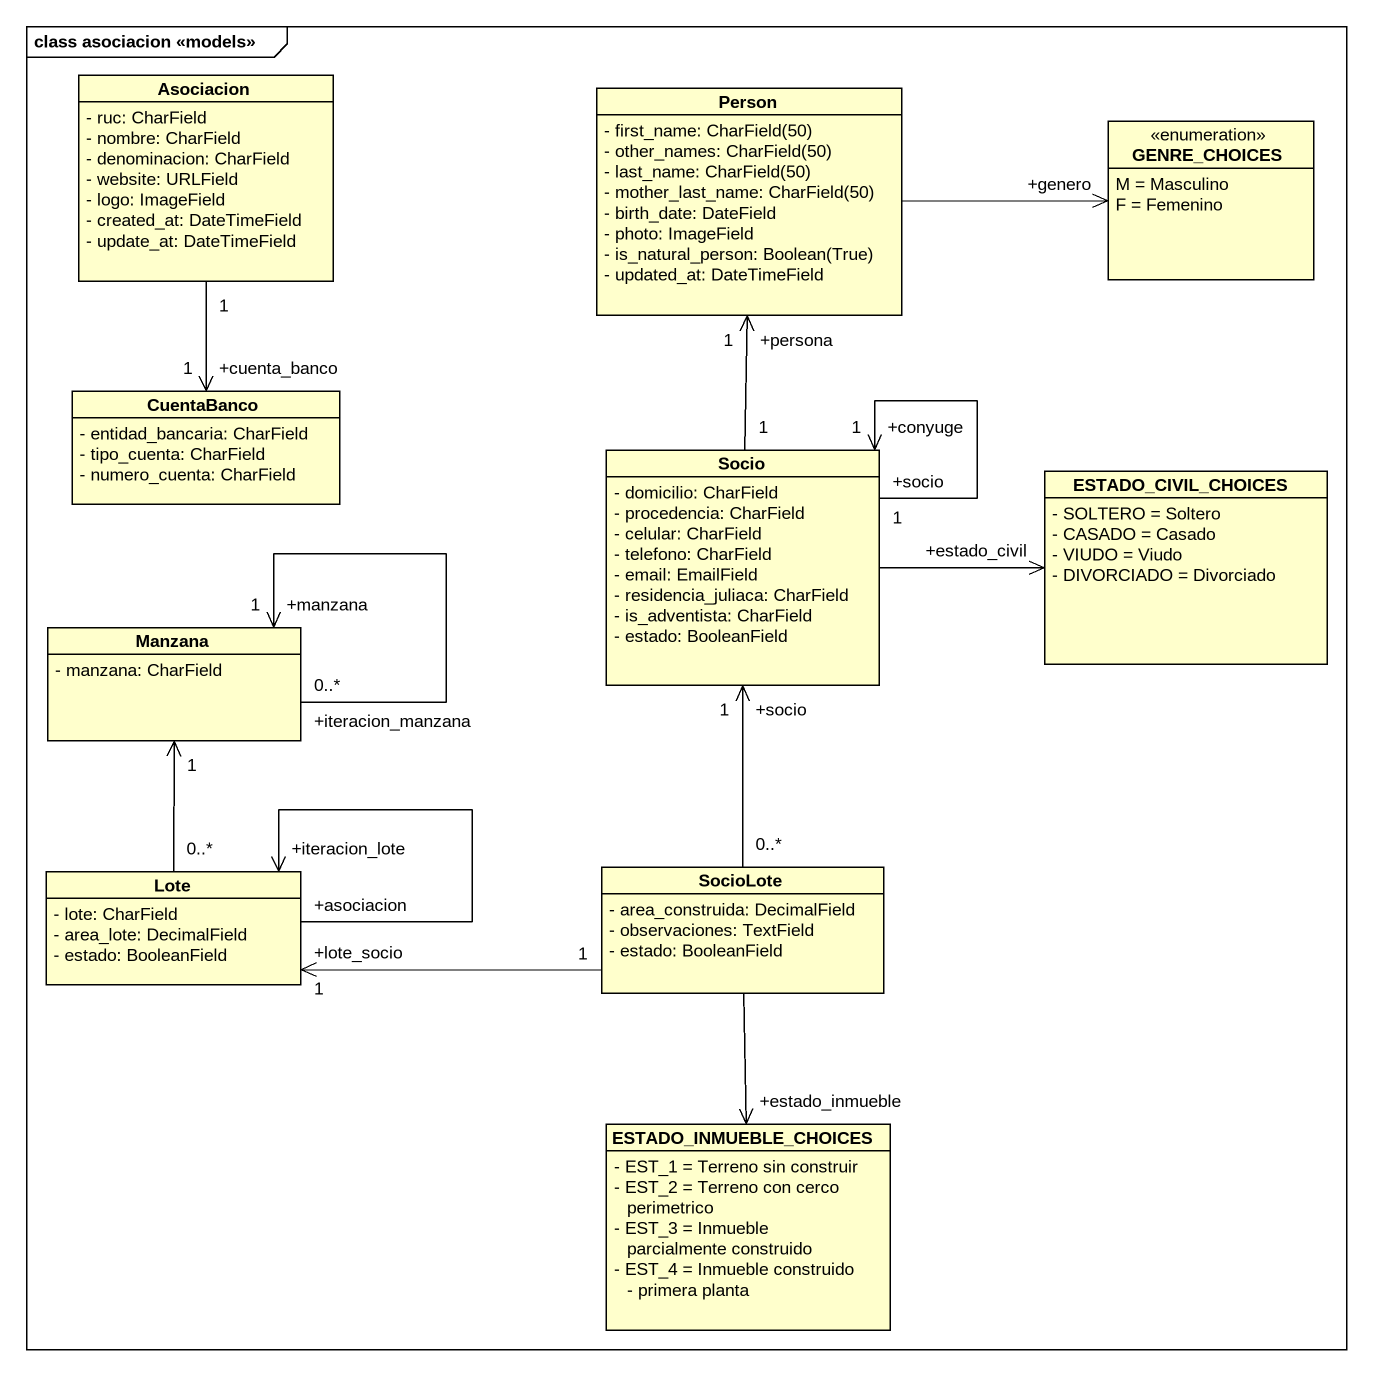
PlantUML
@startuml
mainframe class asociacion <<models>>
hide circle
hide empty members
skinparam classAttributeIconSize 0
class Asociacion {
  - ruc: CharField
  - nombre: CharField
  - denominacion: CharField
  - website: URLField
  - logo: ImageField
  - created_at: DateTimeField
  - update_at: DateTimeField
}
class "Person" as Person_ {
  {field} - first_name: CharField(50)
  {field} - other_names: CharField(50)
  {field} - last_name: CharField(50)
  {field} - mother_last_name: CharField(50)
  - birth_date: DateField
  - photo: ImageField
  {field} - is_natural_person: Boolean(True)
  - updated_at: DateTimeField
}
enum GENRE_CHOICES {
  M = Masculino
  F = Femenino
}
class CuentaBanco {
  - entidad_bancaria: CharField
  - tipo_cuenta: CharField
  - numero_cuenta: CharField
}
class Socio {
  - domicilio: CharField
  - procedencia: CharField
  - celular: CharField
  - telefono: CharField
  - email: EmailField
  - residencia_juliaca: CharField
  - is_adventista: CharField
  - estado: BooleanField
}
class ESTADO_CIVIL_CHOICES {
  - SOLTERO = Soltero
  - CASADO = Casado
  - VIUDO = Viudo
  - DIVORCIADO = Divorciado
}
class Manzana {
  - manzana: CharField
}
class Lote {
  - lote: CharField
  - area_lote: DecimalField
  - estado: BooleanField
}
class SocioLote {
  - area_construida: DecimalField
  - observaciones: TextField
  - estado: BooleanField
}
class ESTADO_INMUEBLE_CHOICES {
  - EST_1 = Terreno sin construir
  - EST_2 = Terreno con cerco perimetrico
  - EST_3 = Inmueble parcialmente construido
  - EST_4 = Inmueble construido - primera planta
}
Asociacion "1" --> "+cuenta_banco\n1" CuentaBanco
Person_ -right-> "+genero" GENRE_CHOICES
Socio "1" -up-> "+persona\n1" Person_
Socio "+socio\n1" --> "+conyuge\n1" Socio
Socio -right-> "+estado_civil" ESTADO_CIVIL_CHOICES
Manzana "+iteracion_manzana\n0..*" --> "+manzana\n1" Manzana
Lote "0..*" -up-> "1" Manzana
Lote "+asociacion" --> "+iteracion_lote" Lote
SocioLote "0..*" -up-> "+socio\n1" Socio
SocioLote "1" -left-> "+lote_socio\n1" Lote
SocioLote --> "+estado_inmueble" ESTADO_INMUEBLE_CHOICES
@enduml
